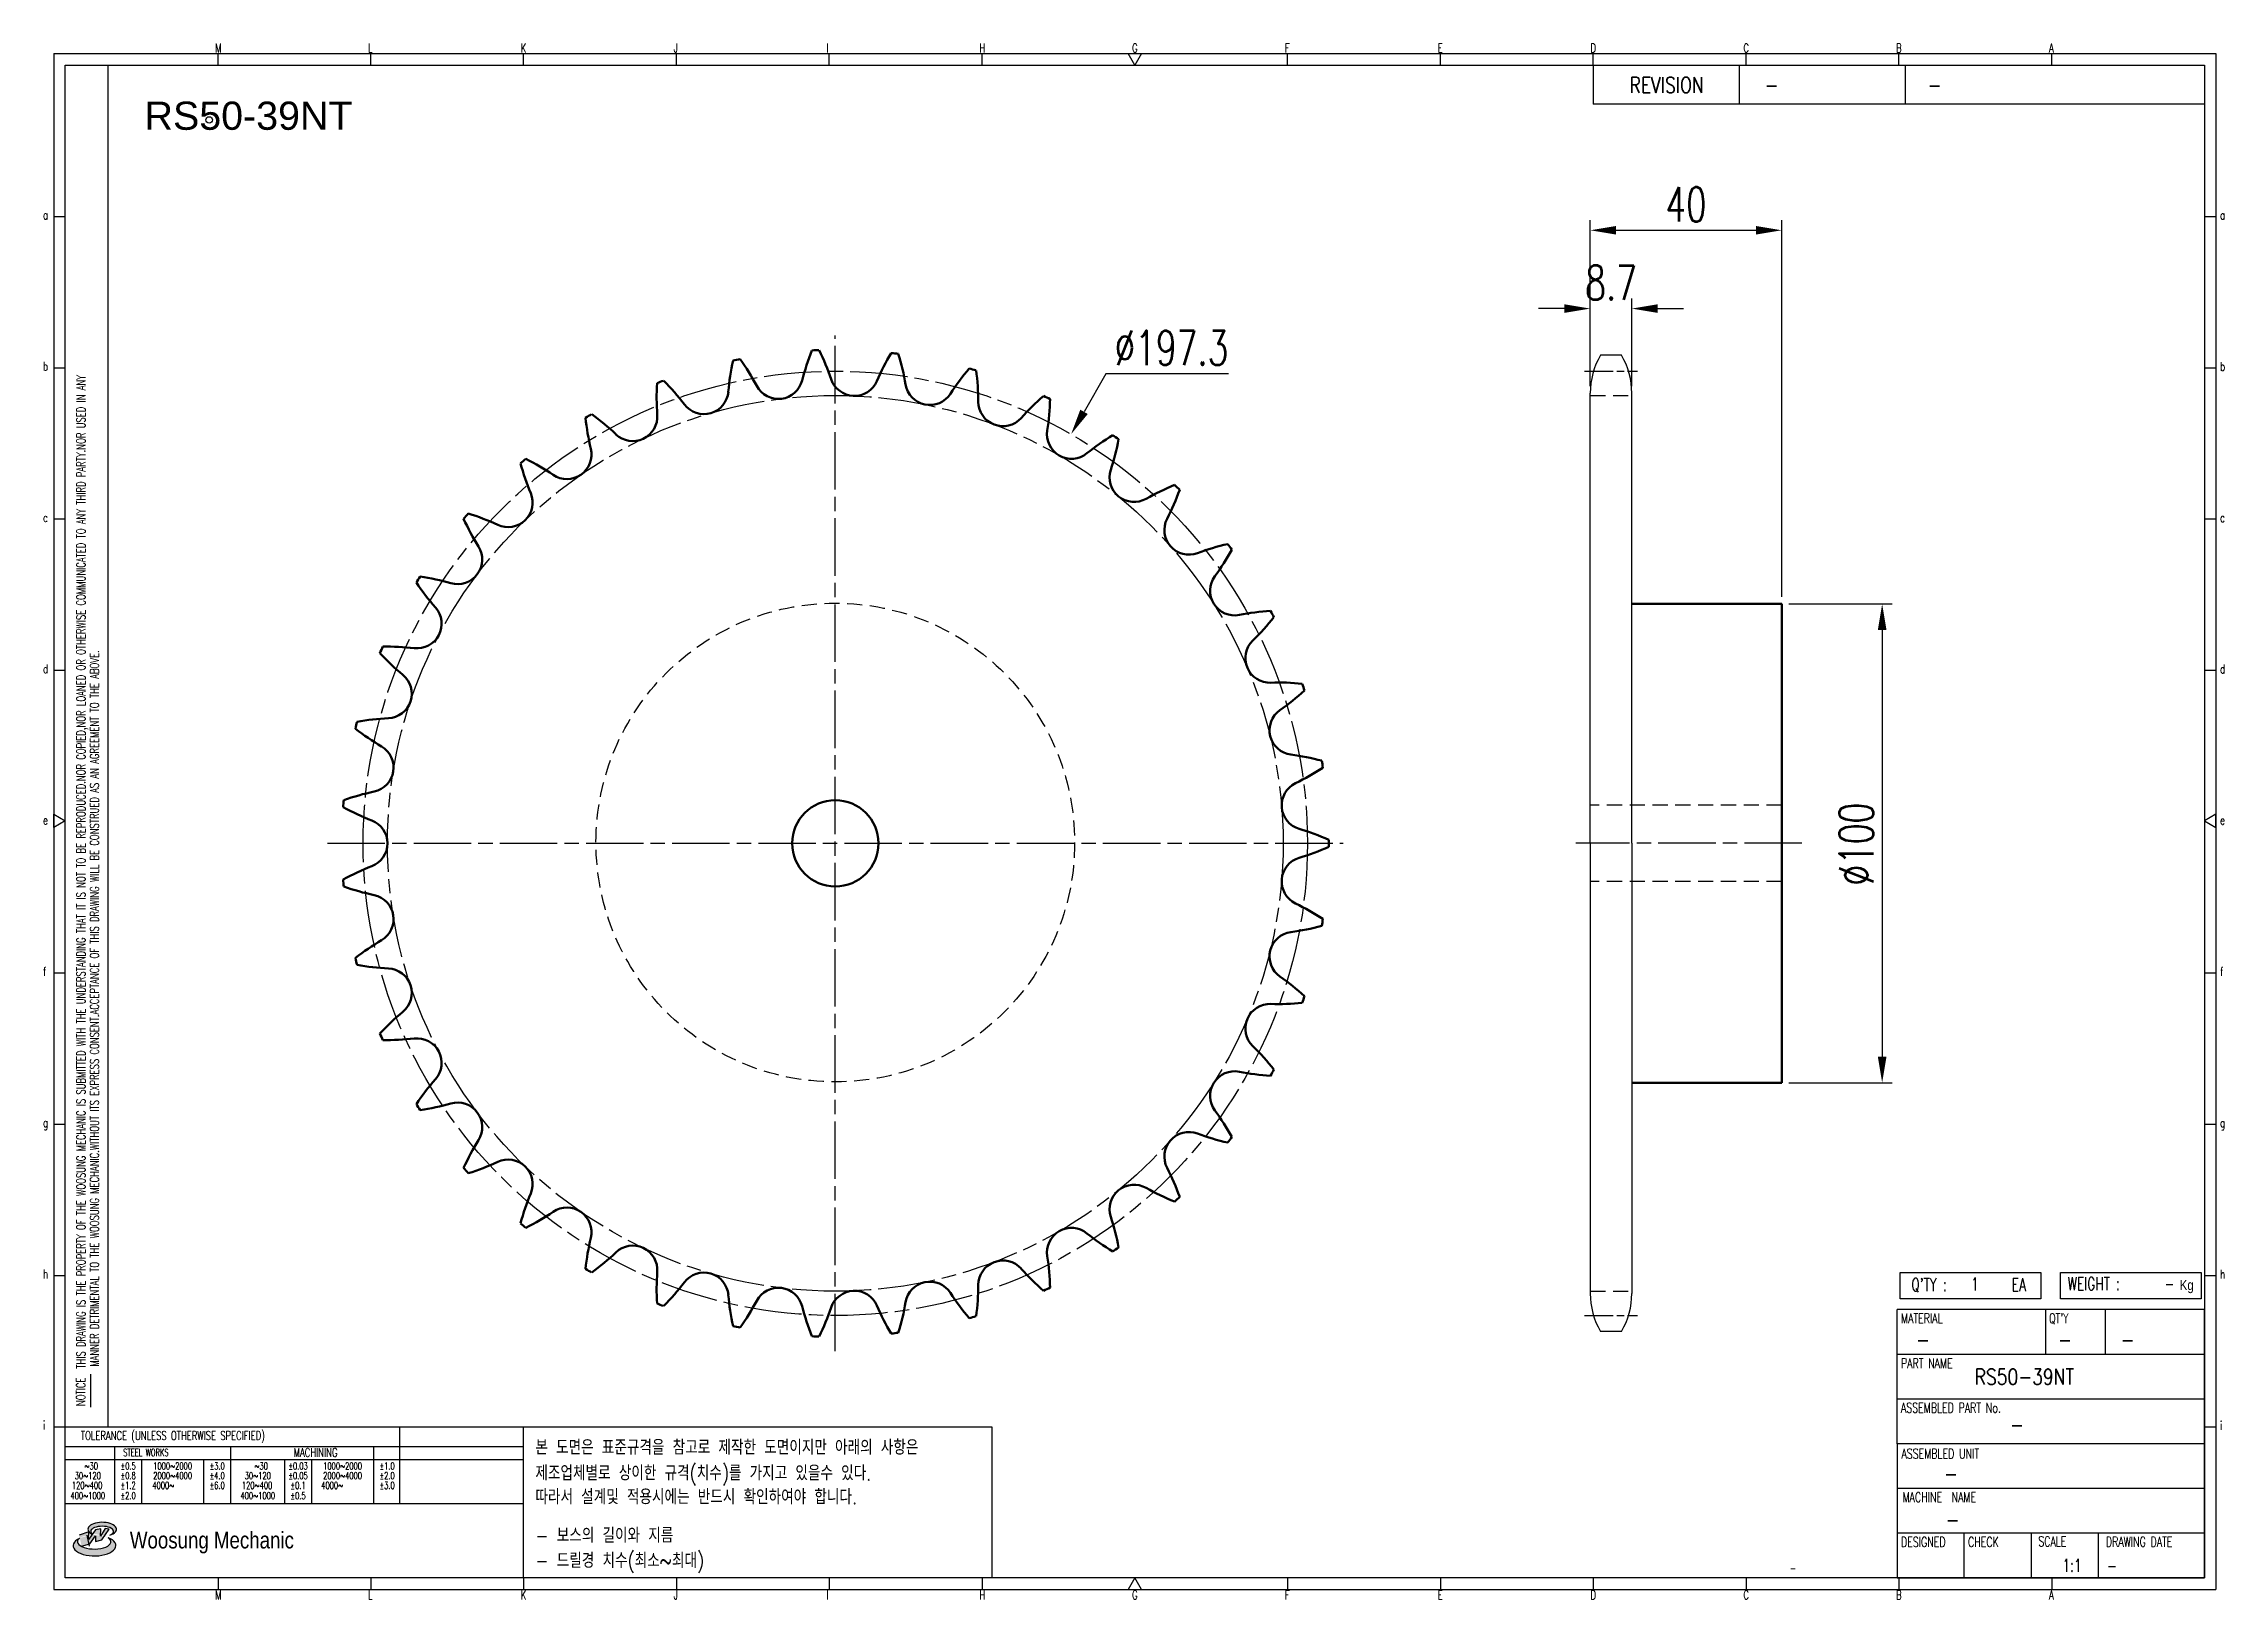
# Model space of a CAD drawing. Header units: millimetres. Extents: x 8307 to 8763, y 4750 to 5075.
import ezdxf
from ezdxf.enums import TextEntityAlignment as Align

# ---------------------------------------------------------------- set-up
doc = ezdxf.new("R2010")
doc.units = ezdxf.units.MM
for name, pattern in [('AM_ISO08W050', [18, 12, -1.5, 3, -1.5]), ('AM_ISO08W050x2', [9, 6, -0.75, 1.5, -0.75]), ('HIDDEN', [9.525, 6.35, -3.175])]:
    doc.linetypes.add(name, pattern=pattern)
for name, color, linetype, lineweight in [('22', 30, 'AM_ISO08W050', 25), ('23', 40, 'AM_ISO08W050', 25), ('AM_0N', 7, 'Continuous', 50), ('VIS', 7, 'Continuous', 50)]:
    doc.layers.add(name, color=color, linetype=linetype, lineweight=lineweight)
for name, color, linetype in [('HL', 2, 'HIDDEN'), ('S-DIM', 7, 'Continuous'), ('TITLE', 7, 'Continuous'), ('도면레이아웃', 7, 'Continuous')]:
    doc.layers.add(name, color=color, linetype=linetype)
doc.styles.add('HAN', font='ROMANS.shx', dxfattribs={"width": 0.7, "bigfont": 'whgtxt.shx'})
doc.styles.add('HKD_ST2', font='romans.shx', dxfattribs={"width": 0.7, "height": 4, "bigfont": '@extfont2.shx'})
doc.styles.add('HSG', font='SIMPLEX.shx', dxfattribs={"width": 0.7, "bigfont": 'HSG.shx'})
doc.styles.add('ROMANS', font='romans.shx', dxfattribs={"width": 0.7, "bigfont": 'whgtxt.shx'})
doc.styles.add('SLDTEXTSTYLE4', font='arial.ttf', dxfattribs={"width": 0.8})
doc.styles.get("Standard").update_dxf_attribs({"font": 'arial.ttf'})
doc.dimstyles.new('APP16', dxfattribs={"dimscale": 3, "dimtxt": 2.4, "dimasz": 1.8, "dimexe": 0.7, "dimexo": 0.5, "dimgap": 0.6, "dimtad": 1, "dimtoh": 1, "dimdec": 1, "dimrnd": 0.01, "dimzin": 9, "dimdsep": 46, "dimtxsty": 'HSG', "dimcen": 0, "dimclrd": 1, "dimclre": 1, "dimclrt": 256, "dimazin": 2, "dimtp": 1, "dimtm": 1, "dimtfac": 0.5, "dimtdec": 1, "dimtofl": 0, "dimtmove": 0, "dimatfit": 3, "dimfxl": 0, "dimtvp": 1, "dimtolj": 2, "dimlwd": -1, "dimlwe": -1, "dimarcsym": 0})

# ---------------------------------------------------------------- blocks, each defined once
blk = doc.blocks.new('SUYWSHJH')
at = {"layer": '도면레이아웃'}
h = blk.add_hatch(color=10, dxfattribs=at)
h.paths.add_polyline_path([(1.544, 35.177), (1.554, 34.966), (1.779, 35.034), (2.054, 35.422), (1.908, 35.446), (1.728, 35.167), (1.741, 35.439), (1.547, 35.405), (1.292, 35.041), (1.295, 35.33), (0.943, 35.208), (1.03, 34.8), (1.336, 34.885)])
edge = h.paths.add_edge_path()
edge.add_ellipse((1.795, 35.421), major_axis=(-0.53, 0), ratio=0.487785, start_angle=122.36065, end_angle=403.39574)
edge.add_line((1.411, 35.244), (1.419, 35.261))
edge.add_ellipse((1.798, 35.344), major_axis=(-0.423, 0), ratio=0.444396, start_angle=131.58977, end_angle=386.19408, ccw=False)
edge = h.paths.add_edge_path()
edge.add_ellipse((1.512, 34.815), major_axis=(-0.793, 0), ratio=0.480113, start_angle=314.67633, end_angle=590.85213)
edge.add_ellipse((1.501, 34.958), major_axis=(-0.62, 0), ratio=0.43311, start_angle=331.7024, end_angle=574.42495, ccw=False)
for p, q in [((0, 90.118), (80.15, 90.118)), ((0, 90.118), (0, 33.191)), ((6.089, 89.693), (6.089, 90.118)), ((11.753, 89.693), (11.753, 90.118)), ((17.418, 89.693), (17.418, 90.118)), ((23.082, 89.693), (23.082, 90.118)), ((28.746, 89.693), (28.746, 90.118)), ((34.411, 89.693), (34.411, 90.118)), ((45.739, 89.693), (45.739, 90.118)), ((51.404, 89.693), (51.404, 90.118)), ((57.068, 89.693), (57.068, 90.118)), ((62.732, 89.693), (62.732, 90.118)), ((68.397, 89.693), (68.397, 90.118)), ((74.061, 89.693), (74.061, 90.118)), ((80.15, 90.118), (80.15, 33.191)), ((0, 84.085), (0.425, 84.085)), ((79.725, 84.085), (80.15, 84.085)), ((0, 78.478), (0.425, 78.478)), ((79.725, 78.478), (80.15, 78.478)), ((0, 72.87), (0.425, 72.87)), ((79.725, 72.87), (80.15, 72.87)), ((0, 67.262), (0.425, 67.262)), ((79.725, 67.262), (80.15, 67.262)), ((0, 56.047), (0.425, 56.047)), ((79.725, 56.047), (80.15, 56.047)), ((0, 50.439), (0.425, 50.439)), ((79.725, 50.439), (80.15, 50.439)), ((0, 44.832), (0.425, 44.832)), ((79.725, 44.832), (80.15, 44.832)), ((1.377, 39.947), (1.377, 41.174)), ((0, 39.224), (0.425, 39.224)), ((79.725, 39.224), (80.15, 39.224)), ((0, 33.191), (80.15, 33.191)), ((6.089, 33.616), (6.089, 33.191)), ((11.753, 33.616), (11.753, 33.191)), ((17.418, 33.616), (17.418, 33.191)), ((23.082, 33.616), (23.082, 33.191)), ((28.746, 33.616), (28.746, 33.191)), ((34.411, 33.616), (34.411, 33.191)), ((45.739, 33.616), (45.739, 33.191)), ((51.404, 33.616), (51.404, 33.191)), ((57.068, 33.616), (57.068, 33.191)), ((62.732, 33.616), (62.732, 33.191)), ((68.397, 33.616), (68.397, 33.191)), ((74.061, 33.616), (74.061, 33.191))]:
    blk.add_line(p, q)
at = {"color": 2}
for p, q in [((2.017, 39.224), (2.017, 89.693)), ((0.425, 39.224), (17.418, 39.224)), ((12.816, 39.224), (12.816, 36.382)), ((17.418, 33.616), (17.418, 39.224)), ((0.425, 38.487), (17.418, 38.487)), ((0.425, 38.012), (17.418, 38.012)), ((2.257, 38.487), (2.257, 36.382)), ((3.257, 38.012), (3.257, 36.382)), ((5.557, 38.012), (5.557, 36.382)), ((6.557, 38.5), (6.557, 36.382)), ((8.557, 38.012), (8.557, 36.382)), ((9.557, 38.026), (9.557, 36.382)), ((11.857, 38.487), (11.857, 36.382)), ((0.425, 36.382), (17.418, 36.382))]:
    blk.add_line(p, q, dxfattribs=at)
at = {"color": 6, "ltscale": 0.5}
for p, q in [((57.068, 89.693), (57.068, 88.246)), ((62.47, 89.693), (62.47, 88.246)), ((68.635, 89.693), (68.635, 88.246)), ((79.725, 88.246), (57.068, 88.246)), ((68.336, 38.59), (68.336, 43.563)), ((79.725, 43.563), (68.336, 43.563)), ((73.827, 43.563), (73.827, 41.905)), ((76.037, 43.563), (76.037, 41.905)), ((79.725, 38.59), (79.725, 43.563)), ((79.725, 41.905), (68.336, 41.905)), ((79.725, 40.248), (68.336, 40.248)), ((68.336, 38.59), (68.336, 33.616)), ((79.725, 38.59), (68.336, 38.59)), ((79.725, 33.616), (79.725, 38.59)), ((79.725, 36.932), (68.336, 36.932)), ((79.725, 35.274), (68.336, 35.274)), ((70.822, 33.616), (70.822, 35.274)), ((73.309, 33.616), (73.309, 35.274)), ((75.796, 33.616), (75.796, 35.274)), ((68.336, 33.616), (79.725, 33.616))]:
    blk.add_line(p, q, dxfattribs=at)
for points in [[(40.075, 89.693), (39.83, 90.118), (40.32, 90.118)], [(0.425, 89.693), (79.725, 89.693), (79.725, 33.616), (0.425, 33.616)], [(0.425, 61.679), (0, 61.433), (0, 61.924)], [(79.725, 61.679), (80.15, 61.433), (80.15, 61.924)], [(40.075, 33.616), (39.83, 33.191), (40.32, 33.191)]]:
    blk.add_lwpolyline(points, close=True)
at = {"layer": 'TITLE', "color": 20}
for p, q in [((68.449, 43.961), (68.449, 44.936)), ((68.449, 44.936), (73.654, 44.936)), ((73.654, 44.936), (73.654, 43.961)), ((74.39, 43.961), (74.39, 44.936)), ((74.39, 44.936), (79.595, 44.936)), ((79.595, 44.936), (79.595, 43.961)), ((73.654, 43.961), (68.449, 43.961)), ((79.595, 43.961), (74.39, 43.961))]:
    blk.add_line(p, q, dxfattribs=at)
at = {"layer": '도면레이아웃'}
for p, q in [((1.295, 35.33), (0.943, 35.208)), ((1.03, 34.8), (1.336, 34.885)), ((1.224, 35.208), (1.311, 34.8)), ((1.224, 35.208), (1.224, 35.208)), ((1.547, 35.405), (1.292, 35.041)), ((1.292, 35.041), (1.295, 35.33)), ((1.336, 34.885), (1.544, 35.177)), ((1.419, 35.261), (1.411, 35.244)), ((1.544, 35.177), (1.554, 34.966)), ((1.741, 35.439), (1.547, 35.405)), ((1.554, 34.966), (1.779, 35.034)), ((1.908, 35.446), (1.728, 35.167)), ((1.728, 35.167), (1.741, 35.439)), ((1.779, 35.034), (2.054, 35.422)), ((2.054, 35.422), (1.908, 35.446))]:
    blk.add_line(p, q, dxfattribs=at)
for centre, major_axis, ratio, start_param, end_param in [((1.795, 35.421), (-0.53, 0), 0.487785, 2.135596, 7.040584), ((1.512, 34.815), (-0.793, 0), 0.480113, 5.492138, 10.312315), ((1.501, 34.958), (-0.62, 0), 0.43311, 5.789299, 10.025607), ((1.798, 35.344), (-0.423, 0), 0.444396, 2.296675, 6.740358)]:
    blk.add_ellipse(centre, major_axis=major_axis, ratio=ratio, start_param=start_param, end_param=end_param, dxfattribs=at)
at = {"color": 4, "style": 'HKD_ST2', "width": 0.7}
for s, p in [('M', (5.988, 90.164)), ('L', (11.652, 90.164)), ('K', (17.316, 90.164)), ('J', (22.981, 90.164)), ('I', (28.645, 90.164)), ('H', (34.309, 90.164)), ('G', (39.974, 90.164)), ('F', (45.638, 90.164)), ('E', (51.302, 90.164)), ('D', (56.967, 90.164)), ('C', (62.631, 90.164)), ('B', (68.295, 90.164)), ('A', (73.96, 90.164)), ('a', (-0.395, 83.976)), ('a', (80.305, 83.97)), ('b', (-0.395, 78.368)), ('b', (80.305, 78.362)), ('c', (-0.395, 72.76)), ('c', (80.305, 72.754)), ('d', (-0.395, 67.153)), ('d', (80.305, 67.147)), ('e', (-0.395, 61.545)), ('e', (80.305, 61.539)), ('f', (-0.395, 55.937)), ('f', (80.305, 55.931)), ('g', (-0.395, 50.33)), ('g', (80.305, 50.324)), ('h', (-0.395, 44.722)), ('h', (80.305, 44.716)), ('i', (-0.395, 39.114)), ('i', (80.305, 39.108)), ('M', (5.988, 32.824)), ('L', (11.652, 32.824)), ('K', (17.316, 32.824)), ('J', (22.981, 32.824)), ('I', (28.645, 32.824)), ('H', (34.309, 32.824)), ('G', (39.974, 32.824)), ('F', (45.638, 32.824)), ('E', (51.302, 32.824)), ('D', (56.967, 32.824)), ('C', (62.631, 32.824)), ('B', (68.295, 32.824)), ('A', (73.96, 32.824))]:
    blk.add_text(s, height=0.326, dxfattribs=at).set_placement(p)
for s, height, style, width, p in [('REVISION', 0.5806, 'HAN', 0.8, (58.415, 88.664)), ('-', 0.581, 'HAN', 0.8, (63.426, 88.664)), ('-', 0.581, 'HAN', 0.8, (69.468, 88.664)), ("Q'TY : ", 0.4746, 'HKD_ST2', 0.7, (68.857, 44.253)), ('1', 0.475, 'HKD_ST2', 0.7, (71.071, 44.275)), ('EA', 0.4746, 'HKD_ST2', 0.7, (72.578, 44.253)), ('WEIGHT : ', 0.4746, 'HKD_ST2', 0.7, (74.65, 44.286)), ('-', 0.581, 'HAN', 0.8, (69.029, 42.157)), ('-', 0.581, 'HAN', 0.8, (74.289, 42.157)), ('-', 0.581, 'HAN', 0.8, (76.623, 42.157)), ('-', 0.581, 'HAN', 0.8, (72.515, 39.013)), ('-', 0.581, 'HAN', 0.8, (70.067, 37.189)), ('-', 0.581, 'HAN', 0.8, (70.126, 35.48)), ('1:1', 0.4746, 'HKD_ST2', 0.7, (74.458, 33.848)), ('-', 0.475, 'HKD_ST2', 0.7, (76.112, 33.837))]:
    blk.add_text(s, height=height, dxfattribs=dict(style=style, width=width)).set_placement(p)
at = {"color": 6, "style": 'HKD_ST2', "width": 0.7}
for s, p in [(' THIS DRAWING IS THE PROPERTY OF THE WOOSUNG MECHANIC IS SUBMITTED WITH THE UNDERSTANDING THAT IT IS NOT TO BE REPRODUCED.NOR COPIED,NOR LOANED OR OTHERWISE COMMUNICATED TO ANY THIRD PARTY.NOR USED IN ANY', (1.173, 41.217)), ('MANNER DETRIMENTAL TO THE WOOSUNG MECHANIC.WITHOUT ITS EXPRESS CONSENT.ACCEPTANCE OF THIS DRAWING WILL BE CONSTRUED AS AN AGREEMENT TO THE ABOVE.', (1.672, 41.447))]:
    blk.add_text(s, height=0.326266, rotation=90, dxfattribs=at).set_placement(p)
at = {"style": 'HKD_ST2', "width": 0.7}
blk.add_text('-', height=0.475, dxfattribs=at).set_placement((78.613, 44.286), align=Align.RIGHT)
at = {"color": 4, "style": 'HKD_ST2', "width": 0.7}
for s, height, p in [('MATERIAL', 0.3651, (68.474, 43.425)), ("QT'Y", 0.3651, (73.965, 43.425)), ('PART NAME', 0.3651, (68.474, 41.756)), ('ASSEMBLED PART No.', 0.36511, (68.474, 40.109)), ('ASSEMBLED UNIT', 0.36511, (68.49, 38.408)), ('MACHINE  NAME', 0.36511, (68.532, 36.794)), ('DESIGNED', 0.3651, (68.474, 35.136)), ('CHECK', 0.3651, (70.961, 35.136)), ('SCALE', 0.3651, (73.566, 35.153)), ('DRAWING DATE', 0.36511, (76.071, 35.141))]:
    blk.add_text(s, height=height, dxfattribs=at).set_placement(p, align=Align.TOP_LEFT)
at = {"style": 'HKD_ST2', "width": 0.7}
blk.add_text('NOTICE', height=0.3263, rotation=90, dxfattribs=at).set_placement((1.163, 39.988))
for s, height, style, width, p in [('TOLERANCE (UNLESS OTHERWISE SPECIFIED)', 0.32627, 'HKD_ST2', 0.7, (4.417, 38.896)), ('-', 0.326, 'ROMANS', 0.65, (64.469, 33.975))]:
    blk.add_text(s, height=height, dxfattribs=dict(style=style, width=width)).set_placement(p, align=Align.MIDDLE_CENTER)
at = {"color": 4, "style": 'HKD_ST2', "width": 0.7}
for s, height, p in [('STEEL WORKS', 0.26101, (3.416, 38.268)), ('MACHINING', 0.3263, (9.707, 38.27)), ('%%P0.5', 0.261, (2.757, 37.762)), ('%%P0.8', 0.261, (2.757, 37.411)), ('%%P3.0', 0.261, (6.057, 37.762)), ('%%P4.0', 0.261, (6.057, 37.411)), ('%%P0.03', 0.261, (9.057, 37.762)), ('%%P0.05', 0.261, (9.057, 37.411)), ('%%P1.0', 0.261, (12.357, 37.762)), ('%%P2.0', 0.261, (12.357, 37.411)), ('%%P1.2', 0.261, (2.757, 37.045)), ('%%P2.0', 0.261, (2.757, 36.67)), ('%%P6.0', 0.261, (6.057, 37.045)), ('%%P0.1', 0.261, (9.057, 37.045)), ('%%P0.5', 0.261, (9.057, 36.67)), ('%%P3.0', 0.261, (12.357, 37.045))]:
    blk.add_text(s, height=height, dxfattribs=at).set_placement(p, align=Align.MIDDLE)
for s, height, p in [('30%%126120', 0.261, (1.263, 37.411)), ('%%12630', 0.261, (1.389, 37.762)), ('2000%%1264000', 0.26101, (4.407, 37.411)), ('1000%%1262000', 0.26101, (4.407, 37.762)), ('30%%126120', 0.261, (7.563, 37.411)), ('%%12630', 0.261, (7.689, 37.762)), ('2000%%1264000', 0.26101, (10.707, 37.411)), ('1000%%1262000', 0.26101, (10.707, 37.762)), ('400%%1261000', 0.26101, (1.263, 36.67)), ('120%%126400', 0.26101, (1.237, 37.045)), ('4000%%126', 0.261, (4.061, 37.045)), ('400%%1261000', 0.26101, (7.563, 36.67)), ('120%%126400', 0.26101, (7.537, 37.045)), ('4000%%126', 0.261, (10.321, 37.045))]:
    blk.add_text(s, height=height, dxfattribs=at).set_placement(p, align=Align.MIDDLE_CENTER)
at = {"color": 1, "style": 'SLDTEXTSTYLE4', "width": 0.8}
blk.add_text('Woosung Mechanic', height=0.61957, dxfattribs=at).set_placement((2.822, 34.711))
at = {"layer": 'TITLE', "width": 0.8}
blk.add_text('Kg', height=0.3789, dxfattribs=at).set_placement((78.807, 44.286))
blk = doc.blocks.new('*D334')
at = {"layer": 'Defpoints', "color": 0, "transparency": 16777216}
for p in [(8521.98, 4993.09), (8423.47, 4822.16)]:
    blk.add_point(p, dxfattribs=at)
at = {"layer": 'S-DIM', "color": 1, "transparency": 16777216}
for p, q in [((8529.27, 5005.74), (8524.68, 4997.77)), ((8554.83, 5005.74), (8529.27, 5005.74))]:
    blk.add_line(p, q, dxfattribs=at)
blk.add_solid([(8523.9, 4998.22), (8525.46, 4997.32), (8521.98, 4993.09)], dxfattribs=at)
at = {"layer": 'S-DIM', "transparency": 16777216, "insert": (8542.95, 5011.14), "char_height": 7.2, "attachment_point": 5, "style": 'HSG'}
blk.add_mtext('\\A2;∅197.3', dxfattribs=at)
blk = doc.blocks.new('*D337')
at = {"layer": 'Defpoints', "color": 0, "transparency": 16777216}
for p in [(8639.13, 5019.34), (8630.43, 5001.65), (8639.13, 5001.65)]:
    blk.add_point(p, dxfattribs=at)
at = {"layer": 'S-DIM', "color": 1, "transparency": 16777216}
for p, q in [((8630.43, 5003.15), (8630.43, 5021.44)), ((8639.13, 5003.15), (8639.13, 5021.44)), ((8625.03, 5019.34), (8619.63, 5019.34)), ((8644.53, 5019.34), (8649.93, 5019.34))]:
    blk.add_line(p, q, dxfattribs=at)
for points in [[(8625.03, 5020.24), (8625.03, 5018.44), (8630.43, 5019.34)], [(8644.53, 5020.24), (8644.53, 5018.44), (8639.13, 5019.34)]]:
    blk.add_solid(points, dxfattribs=at)
at = {"layer": 'S-DIM', "transparency": 16777216, "insert": (8634.78, 5024.74), "char_height": 7.2, "attachment_point": 5, "style": 'HSG'}
blk.add_mtext('\\A2;8.7', dxfattribs=at)
blk = doc.blocks.new('*D338')
at = {"layer": 'Defpoints', "color": 0, "transparency": 16777216}
for p in [(8670.43, 5035.7), (8630.43, 5001.65), (8670.43, 4957.63)]:
    blk.add_point(p, dxfattribs=at)
at = {"layer": 'S-DIM', "color": 1, "transparency": 16777216}
for p, q in [((8630.43, 5003.15), (8630.43, 5037.8)), ((8635.83, 5035.7), (8665.03, 5035.7)), ((8670.43, 4959.13), (8670.43, 5037.8))]:
    blk.add_line(p, q, dxfattribs=at)
for points in [[(8635.83, 5036.6), (8635.83, 5034.8), (8630.43, 5035.7)], [(8665.03, 5036.6), (8665.03, 5034.8), (8670.43, 5035.7)]]:
    blk.add_solid(points, dxfattribs=at)
at = {"layer": 'S-DIM', "transparency": 16777216, "insert": (8650.43, 5041.1), "char_height": 7.2, "attachment_point": 5, "style": 'HSG'}
blk.add_mtext('\\A2;40', dxfattribs=at)
blk = doc.blocks.new('*D339')
at = {"layer": 'Defpoints', "color": 0, "transparency": 16777216}
for p in [(8670.43, 4957.63), (8670.43, 4857.63), (8691.42, 4857.63)]:
    blk.add_point(p, dxfattribs=at)
at = {"layer": 'S-DIM', "color": 1, "transparency": 16777216}
for p, q in [((8671.93, 4957.63), (8693.52, 4957.63)), ((8691.42, 4952.23), (8691.42, 4863.03)), ((8671.93, 4857.63), (8693.52, 4857.63))]:
    blk.add_line(p, q, dxfattribs=at)
for points in [[(8690.52, 4952.23), (8692.32, 4952.23), (8691.42, 4957.63)], [(8690.52, 4863.03), (8692.32, 4863.03), (8691.42, 4857.63)]]:
    blk.add_solid(points, dxfattribs=at)
at = {"layer": 'S-DIM', "transparency": 16777216, "insert": (8686.02, 4907.46), "char_height": 7.2, "attachment_point": 5, "rotation": 90, "style": 'HSG'}
blk.add_mtext('\\A2;%%c100', dxfattribs=at)

msp = doc.modelspace()

# ---------------------------------------------------------------- linework, layer by layer
for p, q in [((8637, 5009.58), (8632.55, 5009.58)), ((8630.43, 4907.63), (8630.43, 5001.65)), ((8639.13, 4907.63), (8639.13, 5001.65)), ((8630.43, 4907.63), (8630.43, 4813.61)), ((8639.13, 4907.63), (8639.13, 4813.61)), ((8637, 4805.68), (8632.55, 4805.68))]:
    msp.add_line(p, q)
at = {"color": 4}
msp.add_lwpolyline([(8407.61, 4785.76), (8505.45, 4785.76), (8505.45, 4754.16), (8407.61, 4754.16)], close=True, dxfattribs=at)
msp.add_circle((8341.93, 5058.74), 0.681)
for centre, start, end in [((8646.3, 5001.65), 150, 180), ((8623.25, 5001.65), 0, 30), ((8646.3, 4813.61), 180, 210), ((8623.25, 4813.61), 330, 0)]:
    msp.add_arc(centre, 15.87, start, end)
at = {"layer": '22', "linetype": 'AM_ISO08W050x2'}
for p, q in [((8629.25, 5006.27), (8640.31, 5006.27)), ((8629.25, 4808.99), (8640.31, 4808.99))]:
    msp.add_line(p, q, dxfattribs=at)
at = {"layer": '23', "color": 4, "linetype": 'AM_ISO08W050x2', "ltscale": 2}
for p, q in [((8472.72, 4801.54), (8472.72, 5013.72)), ((8366.64, 4907.63), (8578.81, 4907.63)), ((8674.64, 4907.63), (8627.4, 4907.63))]:
    msp.add_line(p, q, dxfattribs=at)
for radius in [98.64, 93.56]:
    msp.add_circle((8472.72, 4907.63), radius, dxfattribs=at)
at = {"layer": 'AM_0N'}
for centre, radius, start, end in [((8500.17, 4997.62), 49.99, 167.4538, 175), ((8472.72, 4907.63), 103.09, 101.1275, 101.9494), ((8412.2, 4979.66), 49.99, 28.0769, 35.6231), ((8514.25, 4992.05), 49.99, 158.2231, 165.7692), ((8472.72, 4907.63), 103.09, 91.8967, 92.7187), ((8424.54, 4988.44), 49.99, 18.8462, 26.3923), ((8527.26, 4984.3), 49.99, 148.9923, 156.5385), ((8472.72, 4907.63), 103.09, 82.666, 83.4879), ((8438.12, 4995.12), 49.99, 9.6154, 17.1615), ((8485.38, 5000.86), 49.99, 176.6846, 184.2308), ((8472.72, 4907.63), 103.09, 110.3583, 111.1802), ((8401.43, 4969.02), 49.99, 37.3077, 44.8538), ((8460.83, 5005.6), 5.13, 208.0769, 345.7692), ((8476.7, 5006.24), 5.13, 198.8462, 336.5385), ((8492.47, 5004.33), 5.13, 189.6154, 327.3077), ((8538.85, 4974.56), 49.99, 139.7615, 147.3077), ((8472.72, 4907.63), 103.09, 73.4352, 74.2571), ((8452.61, 4999.54), 49.99, 0.3846, 7.9308), ((8445.27, 5002.43), 5.13, 217.3077, 355), ((8507.72, 4999.91), 5.13, 180.3846, 318.0769), ((8548.73, 4963.08), 49.99, 130.5308, 138.0769), ((8472.72, 4907.63), 103.09, 64.2044, 65.0263), ((8467.61, 5001.58), 49.99, 351.1538, 358.7), ((8472.72, 4907.63), 103.09, 119.589, 120.411), ((8470.26, 5001.68), 49.99, 185.9154, 193.4615), ((8392.5, 4956.79), 49.99, 46.5385, 54.0846), ((8430.41, 4996.79), 5.13, 226.5385, 4.2308), ((8522.07, 4993.1), 5.13, 171.1538, 308.8462), ((8416.66, 4988.85), 5.13, 235.7692, 13.4615), ((8556.64, 4950.17), 49.99, 121.3, 128.8462), ((8482.75, 5001.18), 49.99, 341.9231, 349.4692), ((8472.72, 4907.63), 103.09, 54.9737, 55.7956), ((8472.72, 4907.63), 103.09, 128.8198, 129.6417), ((8455.21, 5000.07), 49.99, 195.1462, 202.6923), ((8385.65, 4943.28), 49.99, 55.7692, 63.3154), ((8535.14, 4984.08), 5.13, 161.9231, 299.6154), ((8404.36, 4978.81), 5.13, 245, 22.6923), ((8562.38, 4936.16), 49.99, 112.0692, 119.6154), ((8497.62, 4998.36), 49.99, 332.6923, 340.2385), ((8472.72, 4907.63), 103.09, 45.7429, 46.5648), ((8472.72, 4907.63), 103.09, 138.0506, 138.8725), ((8440.61, 4996.06), 49.99, 204.3769, 211.9231), ((8381.06, 4928.85), 49.99, 65, 72.5462), ((8546.6, 4973.08), 5.13, 152.6923, 290.3846), ((8393.82, 4966.92), 5.13, 254.2308, 31.9231), ((8565.8, 4921.41), 49.99, 102.8385, 110.3846), ((8511.85, 4993.19), 49.99, 323.4615, 331.0077), ((8472.72, 4907.63), 103.09, 36.5121, 37.334), ((8472.72, 4907.63), 103.09, 147.2813, 148.1033), ((8426.84, 4989.77), 49.99, 213.6077, 221.1538), ((8378.84, 4913.88), 49.99, 74.2308, 81.7769), ((8556.14, 4960.38), 5.13, 143.4615, 281.1538), ((8385.33, 4953.5), 5.13, 263.4615, 41.1538), ((8566.8, 4906.3), 49.99, 93.6077, 101.1538), ((8525.07, 4985.81), 49.99, 314.2308, 321.7769), ((8472.72, 4907.63), 103.09, 27.2813, 28.1033), ((8472.72, 4907.63), 103.09, 156.5121, 157.334), ((8379.06, 4898.74), 49.99, 83.4615, 91.0077), ((8563.52, 4946.31), 5.13, 134.2308, 271.9231), ((8414.25, 4981.34), 49.99, 222.8385, 230.3846), ((8379.11, 4938.88), 5.13, 272.6923, 50.3846), ((8565.37, 4891.23), 49.99, 84.3769, 91.9231), ((8536.94, 4976.4), 49.99, 305, 312.5462), ((8472.72, 4907.63), 103.09, 18.0506, 18.8725), ((8568.55, 4931.25), 5.13, 125, 262.6923), ((8472.72, 4907.63), 103.09, 165.7429, 166.5648), ((8403.19, 4971.01), 49.99, 232.0692, 239.6154), ((8381.7, 4883.83), 49.99, 92.6923, 100.2385), ((8375.31, 4923.46), 5.13, 281.9231, 59.6154), ((8561.54, 4876.58), 49.99, 75.1462, 82.6923), ((8547.14, 4965.21), 49.99, 295.7692, 303.3154), ((8472.72, 4907.63), 103.09, 8.8198, 9.6417), ((8472.72, 4907.63), 103.09, 174.9737, 175.7956), ((8386.7, 4869.53), 49.99, 101.9231, 109.4692), ((8571.1, 4915.57), 5.13, 115.7692, 253.4615), ((8393.92, 4959.03), 49.99, 241.3, 248.8462), ((8374.03, 4907.63), 5.13, 291.1538, 68.8462), ((8555.41, 4862.73), 49.99, 65.9154, 73.4615), ((8555.41, 4952.53), 49.99, 286.5385, 294.0846), ((8472.72, 4907.63), 103.09, 359.589, 0.411), ((8393.92, 4856.23), 49.99, 111.1538, 118.7), ((8571.1, 4899.69), 5.13, 106.5385, 244.2308), ((8472.72, 4907.63), 103.09, 184.2044, 185.0263), ((8386.7, 4945.73), 49.99, 250.5308, 258.0769), ((8375.31, 4891.8), 5.13, 300.3846, 78.0769), ((8547.14, 4850.05), 49.99, 56.6846, 64.2308), ((8568.55, 4884.01), 5.13, 97.3077, 235), ((8561.54, 4938.68), 49.99, 277.3077, 284.8538), ((8472.72, 4907.63), 103.09, 350.3583, 351.1802), ((8403.19, 4844.25), 49.99, 120.3846, 127.9308), ((8472.72, 4907.63), 103.09, 193.4352, 194.2571), ((8381.7, 4931.43), 49.99, 259.7615, 267.3077), ((8379.11, 4876.38), 5.13, 309.6154, 87.3077), ((8536.94, 4838.86), 49.99, 47.4538, 55), ((8472.72, 4907.63), 103.09, 341.1275, 341.9494), ((8414.25, 4833.92), 49.99, 129.6154, 137.1615), ((8563.52, 4868.94), 5.13, 88.0769, 225.7692), ((8565.37, 4924.03), 49.99, 268.0769, 275.6231), ((8472.72, 4907.63), 103.09, 202.666, 203.4879), ((8379.06, 4916.52), 49.99, 268.9923, 276.5385), ((8385.33, 4861.76), 5.13, 318.8462, 96.5385), ((8525.07, 4829.45), 49.99, 38.2231, 45.7692), ((8426.84, 4825.49), 49.99, 138.8462, 146.3923), ((8556.14, 4854.88), 5.13, 78.8462, 216.5385), ((8566.8, 4908.96), 49.99, 258.8462, 266.3923), ((8472.72, 4907.63), 103.09, 331.8967, 332.7187), ((8472.72, 4907.63), 103.09, 211.8967, 212.7187), ((8378.84, 4901.38), 49.99, 278.2231, 285.7692), ((8393.82, 4848.34), 5.13, 328.0769, 105.7692), ((8511.85, 4822.07), 49.99, 28.9923, 36.5385), ((8440.61, 4819.19), 49.99, 148.0769, 155.6231), ((8546.6, 4842.18), 5.13, 69.6154, 207.3077), ((8565.8, 4893.85), 49.99, 249.6154, 257.1615), ((8472.72, 4907.63), 103.09, 322.666, 323.4879), ((8472.72, 4907.63), 103.09, 221.1275, 221.9494), ((8381.06, 4886.4), 49.99, 287.4538, 295), ((8404.36, 4836.45), 5.13, 337.3077, 115), ((8497.62, 4816.9), 49.99, 19.7615, 27.3077), ((8455.21, 4815.19), 49.99, 157.3077, 164.8538), ((8535.14, 4831.18), 5.13, 60.3846, 198.0769), ((8562.38, 4879.1), 49.99, 240.3846, 247.9308), ((8385.65, 4871.98), 49.99, 296.6846, 304.2308), ((8416.66, 4826.41), 5.13, 346.5385, 124.2308), ((8482.75, 4814.08), 49.99, 10.5308, 18.0769), ((8472.72, 4907.63), 103.09, 313.4352, 314.2571), ((8472.72, 4907.63), 103.09, 230.3583, 231.1802), ((8470.26, 4813.57), 49.99, 166.5385, 174.0846), ((8522.07, 4822.16), 5.13, 51.1538, 188.8462), ((8556.64, 4865.09), 49.99, 231.1538, 238.7), ((8392.5, 4858.47), 49.99, 305.9154, 313.4615), ((8430.41, 4818.46), 5.13, 355.7692, 133.4615), ((8507.72, 4815.35), 5.13, 41.9231, 179.6154), ((8467.61, 4813.68), 49.99, 1.3, 8.8462), ((8472.72, 4907.63), 103.09, 304.2044, 305.0263), ((8472.72, 4907.63), 103.09, 239.589, 240.411), ((8485.38, 4814.4), 49.99, 175.7692, 183.3154), ((8401.43, 4846.24), 49.99, 315.1462, 322.6923), ((8445.27, 4812.83), 5.13, 5, 142.6923), ((8492.47, 4810.93), 5.13, 32.6923, 170.3846), ((8548.73, 4852.17), 49.99, 221.9231, 229.4692), ((8472.72, 4907.63), 103.09, 248.8198, 249.6417), ((8500.17, 4817.64), 49.99, 185, 192.5462), ((8412.2, 4835.6), 49.99, 324.3769, 331.9231), ((8460.83, 4809.65), 5.13, 14.2308, 151.9231), ((8476.7, 4809.02), 5.13, 23.4615, 161.1538), ((8527.26, 4830.96), 49.99, 203.4615, 211.0077), ((8438.12, 4820.14), 49.99, 342.8385, 350.3846), ((8538.85, 4840.7), 49.99, 212.6923, 220.2385), ((8452.61, 4815.72), 49.99, 352.0692, 359.6154), ((8472.72, 4907.63), 103.09, 294.9737, 295.7956), ((8472.72, 4907.63), 103.09, 258.0506, 258.8725), ((8514.25, 4823.2), 49.99, 194.2308, 201.7769), ((8424.54, 4826.82), 49.99, 333.6077, 341.1538), ((8472.72, 4907.63), 103.09, 285.7429, 286.5648), ((8472.72, 4907.63), 103.09, 267.2813, 268.1033), ((8472.72, 4907.63), 103.09, 276.5121, 277.334)]:
    msp.add_arc(centre, radius, start, end, dxfattribs=at)
at = {"layer": 'HL', "ltscale": 0.5}
for p, q in [((8630.43, 5001.19), (8639.13, 5001.19)), ((8670.43, 4915.63), (8630.43, 4915.63)), ((8670.43, 4899.63), (8630.43, 4899.63)), ((8630.43, 4814.07), (8639.13, 4814.07))]:
    msp.add_line(p, q, dxfattribs=at)
msp.add_circle((8472.72, 4907.8), 50, dxfattribs=at)
at = {"layer": 'VIS'}
for p, q in [((8670.43, 4957.63), (8639.13, 4957.63)), ((8670.43, 4957.63), (8670.43, 4857.63)), ((8670.43, 4857.63), (8639.13, 4857.63))]:
    msp.add_line(p, q, dxfattribs=at)
msp.add_circle((8472.72, 4907.63), 9, dxfattribs=at)

# ---------------------------------------------------------------- block references
at = {"xscale": 5.635920414095341, "yscale": 5.635920414095341, "zscale": 5.635920414095341}
msp.add_blockref('SUYWSHJH', (8309.44, 4564.7), dxfattribs=at)

# ---------------------------------------------------------------- texts
at = {"color": 2}
msp.add_text('RS50-39NT', height=5.889, dxfattribs=at).set_placement((8328.42, 5056.69))
at = {"style": 'HAN', "width": 0.8}
msp.add_text('RS50-39NT', height=3.272, dxfattribs=at).set_placement((8710.76, 4794.56))
at = {"color": 4, "style": 'HAN', "width": 0.8}
for s, p in [('본 도면은 표준규격을 참고로 제작한 도면이지만 아래의 사항은', (8410.06, 4779.91)), ('제조업체별로 상이한 규격(치수)를 가지고 있을수 있다.', (8410.06, 4774.54)), ('따라서 설계및 적용시에는 반드시 확인하여야 합니다.', (8410.06, 4769.56)), ('- 보스의 길이와 지름', (8410.06, 4761.53)), ('- 드릴경 치수(최소~최대)', (8410.06, 4756.26))]:
    msp.add_text(s, height=3.0962, dxfattribs=at).set_placement(p)

# ---------------------------------------------------------------- dimensions: what is measured, and where the dimension line sits
at = {"layer": 'S-DIM', "color": 3}
dim = msp.add_linear_dim(base=(8670.43, 5035.7), p1=(8630.43, 5001.65), p2=(8670.43, 4957.63), dimstyle='APP16', dxfattribs=at)
dim.commit()
dim.dimension.update_dxf_attribs({"geometry": '*D338', "text_midpoint": (8650.43, 5041.1)})
dim = msp.add_linear_dim(base=(8639.13, 5019.34), p1=(8630.43, 5001.65), p2=(8639.13, 5001.65), dimstyle='APP16', dxfattribs=at)
dim.commit()
dim.dimension.update_dxf_attribs({"geometry": '*D337', "text_midpoint": (8634.78, 5019.34), "dimtype": 160})
dim = msp.add_diameter_dim_2p(p1=(8423.47, 4822.16), p2=(8521.98, 4993.09), dimstyle='APP16', dxfattribs=at)
dim.commit()
dim.dimension.update_dxf_attribs({"geometry": '*D334', "text_midpoint": (8542.95, 5005.74), "dimtype": 163})
dim = msp.add_linear_dim(base=(8691.42, 4857.63), p1=(8670.43, 4957.63), p2=(8670.43, 4857.63), angle=90, text='%%c<>', dimstyle='APP16', dxfattribs=at)
dim.commit()
dim.dimension.update_dxf_attribs({"geometry": '*D339', "text_midpoint": (8691.42, 4907.46), "dimtype": 160})

doc.saveas('drawing.dxf')
